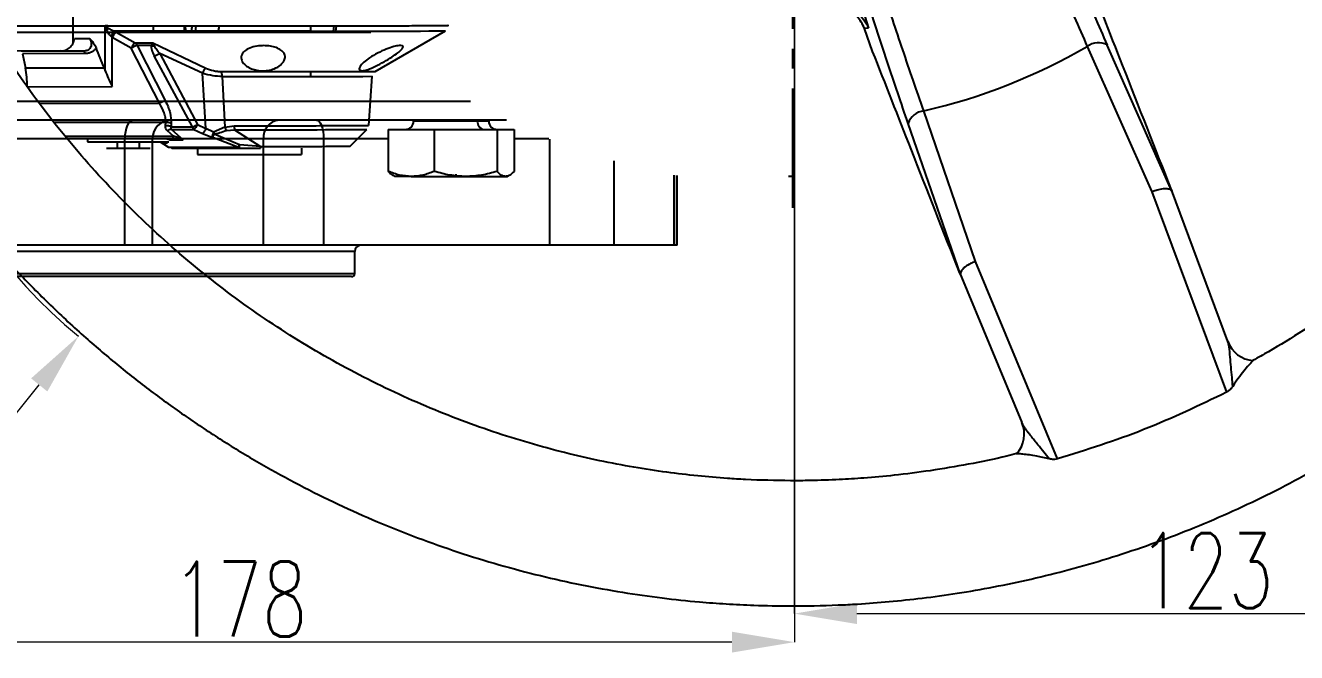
# Model space of a CAD drawing. Header units: millimetres. Extents: x 2160 to 4596, y 811 to 2534.
# Drawn here: x 3197.9 to 3400.9, y 1148.8 to 1249 of the extents above; entities that cross this region are included whole.
import ezdxf

# ---------------------------------------------------------------- set-up
doc = ezdxf.new("R2010")
doc.units = ezdxf.units.MM
doc.linetypes.add('CENTER2', pattern=[28.575, 19.05, -3.175, 3.175, -3.175])
doc.layers.add('2细线层', color=4, linetype='Continuous', lineweight=35)
doc.layers.add('AM_5', color=3, linetype='Continuous', lineweight=25)
doc.styles.add('SLDTEXTSTYLE1', font='txt.shx', dxfattribs={"width": 0.7, "bigfont": 'gbcbig.shx'})
doc.dimstyles.new('SLDDIMSTYLE12$0', dxfattribs={"dimtxt": 12, "dimasz": 10, "dimexe": 0, "dimexo": 0.0625, "dimgap": 0.875, "dimtad": 1, "dimdec": 1, "dimlfac": 1.8, "dimrnd": 1e-09, "dimzin": 12, "dimdsep": 46, "dimtxsty": 'SLDTEXTSTYLE1', "dimcen": 0.09, "dimdle": 8.16, "dimclrd": 3, "dimclre": 3, "dimadec": 0, "dimazin": 3, "dimtfac": 1, "dimtdec": 1, "dimtofl": 0, "dimtmove": 0, "dimatfit": 3, "dimfxl": 0, "dimfrac": 2, "dimtolj": 1, "dimlwd": 5, "dimlwe": 5, "dimarcsym": 0})
doc.dimstyles.new('SLDDIMSTYLE12$3', dxfattribs={"dimtxt": 12, "dimasz": 10, "dimexe": 0, "dimexo": 0.0625, "dimgap": 0.875, "dimtad": 1, "dimdec": 1, "dimlfac": 1.8, "dimrnd": 1e-09, "dimzin": 12, "dimdsep": 46, "dimtxsty": 'SLDTEXTSTYLE1', "dimcen": 0.09, "dimdle": 8.16, "dimclrd": 3, "dimclre": 3, "dimadec": 0, "dimazin": 3, "dimtfac": 1, "dimtdec": 1, "dimtofl": 0, "dimtmove": 0, "dimatfit": 3, "dimfxl": 0, "dimfrac": 2, "dimtolj": 1, "dimlwd": 5, "dimlwe": 5, "dimarcsym": 0})

# ---------------------------------------------------------------- blocks, each defined once
blk = doc.blocks.new('*U49')
at = {"layer": '2细线层', "color": 0, "linetype": 'CENTER2', "lineweight": -3, "transparency": 16777216}
blk.add_line((-108.5, 0), (-21, 0), dxfattribs=at)
blk = doc.blocks.new('*D68')
at = {"layer": 'AM_5', "color": 3, "lineweight": 5, "transparency": 16777216}
blk.add_line((3320.69, 1328.15), (3320.69, 1155.03), dxfattribs=at)
at = {"layer": 'AM_5', "color": 3, "linetype": 'Continuous', "lineweight": 5, "transparency": 16777216}
for p, q in [((3443.47, 1293.68), (3443.47, 1155.03)), ((3330.69, 1155.03), (3433.47, 1155.03))]:
    blk.add_line(p, q, dxfattribs=at)
at = {"layer": 'AM_5', "color": 3, "transparency": 16777216}
for points in [[(3330.69, 1156.69), (3330.69, 1153.36), (3320.69, 1155.03)], [(3433.47, 1156.69), (3433.47, 1153.36), (3443.47, 1155.03)]]:
    blk.add_solid(points, dxfattribs=at)
at = {"layer": 'Defpoints', "color": 0, "transparency": 16777216}
for p in [(3320.69, 1328.21), (3443.47, 1293.74), (3443.47, 1155.03)]:
    blk.add_point(p, dxfattribs=at)
at = {"layer": 'AM_5', "color": 0, "transparency": 16777216, "insert": (3386.42, 1161.9), "char_height": 12, "attachment_point": 5, "rotation": 360, "style": 'SLDTEXTSTYLE1'}
blk.add_mtext('\\A1;123', dxfattribs=at)
blk = doc.blocks.new('*D69')
at = {"layer": 'AM_5', "color": 3, "lineweight": 5, "transparency": 16777216}
blk.add_line((3320.71, 1327.71), (3320.71, 1150.47), dxfattribs=at)
at = {"layer": 'AM_5', "color": 3, "linetype": 'Continuous', "lineweight": 5, "transparency": 16777216}
for p, q in [((3143.47, 1253.91), (3143.47, 1150.47)), ((3310.71, 1150.47), (3153.47, 1150.47))]:
    blk.add_line(p, q, dxfattribs=at)
at = {"layer": 'AM_5', "color": 3, "transparency": 16777216}
for points in [[(3153.47, 1152.14), (3153.47, 1148.8), (3143.47, 1150.47)], [(3310.71, 1152.14), (3310.71, 1148.8), (3320.71, 1150.47)]]:
    blk.add_solid(points, dxfattribs=at)
at = {"layer": 'Defpoints', "color": 0, "transparency": 16777216}
for p in [(3320.71, 1327.77), (3143.47, 1253.97), (3143.47, 1150.47)]:
    blk.add_point(p, dxfattribs=at)
at = {"layer": 'AM_5', "color": 0, "transparency": 16777216, "insert": (3232.09, 1157.35), "char_height": 12, "attachment_point": 5, "rotation": 360, "style": 'SLDTEXTSTYLE1'}
blk.add_mtext('\\A1;178', dxfattribs=at)
blk = doc.blocks.new('*D58')
at = {"layer": 'AM_5', "color": 3, "linetype": 'Continuous', "lineweight": 5, "transparency": 16777216}
for p, q in [((3320.63, 1328.21), (2996.25, 1328.21)), ((2996.25, 1220.76), (2996.25, 1318.21))]:
    blk.add_line(p, q, dxfattribs=at)
at = {"layer": 'AM_5', "color": 3, "lineweight": 5, "transparency": 16777216}
blk.add_line((3027.5, 1210.76), (2996.25, 1210.76), dxfattribs=at)
at = {"layer": 'AM_5', "color": 3, "transparency": 16777216}
for points in [[(2994.58, 1318.21), (2997.91, 1318.21), (2996.25, 1328.21)], [(2994.58, 1220.76), (2997.91, 1220.76), (2996.25, 1210.76)]]:
    blk.add_solid(points, dxfattribs=at)
at = {"layer": 'Defpoints', "color": 0, "transparency": 16777216}
for p in [(2996.25, 1328.21), (3320.69, 1328.21), (3027.56, 1210.76)]:
    blk.add_point(p, dxfattribs=at)
at = {"layer": 'AM_5', "color": 0, "transparency": 16777216, "insert": (2989.37, 1269.49), "char_height": 12, "attachment_point": 5, "rotation": 90, "style": 'SLDTEXTSTYLE1'}
blk.add_mtext('\\A1;115', dxfattribs=at)
blk = doc.blocks.new('*D59')
at = {"layer": 'AM_5', "color": 3, "lineweight": 5, "transparency": 16777216}
for p, q in [((3253.31, 1257.75), (3253.49, 1257.75)), ((3253.4, 1257.66), (3253.4, 1257.84))]:
    blk.add_line(p, q, dxfattribs=at)
at = {"layer": 'AM_5', "color": 3, "linetype": 'Continuous', "lineweight": 5, "transparency": 16777216}
blk.add_line((3174.27, 1159.5), (3200.08, 1191.55), dxfattribs=at)
at = {"layer": 'AM_5', "color": 3, "lineweight": 5, "transparency": 16777216}
blk.add_arc((3253.4, 1257.75), 75, 92.5086, 231.1543, dxfattribs=at)
at = {"layer": 'AM_5', "color": 3, "transparency": 16777216}
blk.add_solid([(3198.79, 1192.6), (3201.38, 1190.51), (3206.36, 1199.34)], dxfattribs=at)
at = {"layer": 'Defpoints', "color": 0, "transparency": 16777216}
for p in [(3300.44, 1316.17), (3206.36, 1199.34)]:
    blk.add_point(p, dxfattribs=at)
at = {"layer": 'AM_5', "color": 0, "transparency": 16777216, "insert": (3178.69, 1175.95), "char_height": 12, "attachment_point": 5, "rotation": 51.1543, "style": 'SLDTEXTSTYLE1'}
blk.add_mtext('\\A1;%%C420', dxfattribs=at)

msp = doc.modelspace()

# ---------------------------------------------------------------- linework, layer by layer
at = {"color": 7, "linetype": 'Continuous', "lineweight": 25}
for p, q in [((3328.229, 1262.194), (3332.564, 1248.54)), ((3205.468, 1250.393), (3205.468, 1246.139)), ((3210.62, 1241.725), (3210.62, 1248.934)), ((3210.902, 1248.182), (3210.62, 1248.934)), ((3210.62, 1248.934), (3211.11, 1248.557)), ((3218.32, 1248.053), (3218.32, 1248.918)), ((3223.243, 1248.912), (3223.243, 1248.047)), ((3243.467, 1248.221), (3243.463, 1248.909)), ((3211.724, 1247.018), (3211.549, 1247.202)), ((3211.724, 1239.19), (3211.724, 1247.018)), ((3214.766, 1245.338), (3211.724, 1247.018)), ((3212.046, 1248.066), (3212.394, 1247.883)), ((3212.394, 1247.883), (3215.423, 1246.202)), ((3243.468, 1248.044), (3243.468, 1248.215)), ((3253.765, 1241.637), (3264.967, 1248.104)), ((3332.564, 1248.54), (3331.897, 1248.505)), ((3333.202, 1244.823), (3331.897, 1248.505)), ((3203.557, 1244.888), (3194.306, 1244.883)), ((3207.14, 1244.862), (3197.191, 1244.855)), ((3207.557, 1244.909), (3207.185, 1244.83)), ((3219.308, 1236.528), (3214.766, 1245.338)), ((3215.601, 1246.016), (3215.423, 1246.202)), ((3215.729, 1245.769), (3215.601, 1246.016)), ((3215.729, 1245.769), (3220.219, 1236.959)), ((3218.131, 1246.062), (3217.968, 1245.764)), ((3218.216, 1246.196), (3218.131, 1246.062)), ((3218.131, 1246.062), (3218.354, 1246.001)), ((3218.216, 1246.196), (3226.687, 1242.153)), ((3218.354, 1246.001), (3218.216, 1246.196)), ((3218.529, 1245.613), (3218.354, 1246.001)), ((3367.474, 1245.616), (3377.797, 1222.376)), ((3380.999, 1222.524), (3370.67, 1245.844)), ((3207.36, 1244.46), (3197.412, 1244.454)), ((3197.412, 1244.454), (3197.88, 1242.184)), ((3224.591, 1232.775), (3218.444, 1244.101)), ((3226.183, 1241.323), (3219.332, 1244.497)), ((3219.332, 1244.497), (3225.365, 1233.172)), ((3197.88, 1242.184), (3210.439, 1242.191)), ((3210.439, 1242.191), (3210.62, 1241.725)), ((3226.701, 1232.507), (3226.183, 1241.323)), ((3229.323, 1240.805), (3229.735, 1232.712)), ((3243.468, 1240.807), (3243.468, 1241.602)), ((3252.719, 1232.989), (3253.268, 1240.841)), ((3198.156, 1239.182), (3211.724, 1239.19)), ((3200.113, 1236.516), (3219.308, 1236.528)), ((3349.651, 1211.286), (3341.363, 1235.328)), ((3202.442, 1233.52), (3220.292, 1233.531)), ((3220.255, 1232.95), (3220.292, 1233.531)), ((3221.16, 1233.363), (3221.134, 1232.781)), ((3221.134, 1232.781), (3224.591, 1232.775)), ((3225.365, 1233.172), (3226.701, 1232.507)), ((3227.94, 1231.898), (3226.701, 1232.507)), ((3229.735, 1232.712), (3227.94, 1231.898)), ((3229.735, 1232.712), (3231.224, 1232.956)), ((3347.212, 1209.212), (3338.874, 1233.317)), ((3204.233, 1231.258), (3221.554, 1231.269)), ((3216.111, 1230.867), (3204.548, 1230.86)), ((3207.82, 1230.862), (3207.82, 1230.38)), ((3212.588, 1229.387), (3212.588, 1230.367)), ((3216.052, 1230.367), (3216.052, 1229.387)), ((3221.333, 1230.87), (3216.111, 1230.867)), ((3219.413, 1230.372), (3220.723, 1229.547)), ((3221.554, 1231.269), (3220.578, 1232.123)), ((3221.193, 1232.368), (3223.083, 1230.716)), ((3222.037, 1230.871), (3221.333, 1230.87)), ((3221.392, 1230.896), (3222.045, 1230.88)), ((3222.056, 1231.137), (3221.554, 1231.269)), ((3221.855, 1230.871), (3222.037, 1230.871)), ((3222.037, 1230.871), (3222.301, 1230.831)), ((3223.083, 1230.716), (3222.056, 1231.137)), ((3222.301, 1230.831), (3223.083, 1230.716)), ((3224.795, 1232.362), (3226.153, 1231.697)), ((3226.153, 1231.697), (3227.664, 1231.104)), ((3231.829, 1229.517), (3227.664, 1231.104)), ((3227.94, 1231.898), (3227.983, 1231.754)), ((3232.056, 1229.895), (3228.023, 1231.614)), ((3229.996, 1232.197), (3231.296, 1232.319)), ((3231.296, 1232.319), (3235.443, 1229.656)), ((3249.76, 1229.686), (3252.429, 1232.354)), ((3210.856, 1229.38), (3212.588, 1229.387)), ((3212.588, 1229.387), (3216.052, 1229.387)), ((3216.052, 1229.387), (3217.784, 1229.38)), ((3225.371, 1229.38), (3225.371, 1228.38)), ((3231.982, 1229.383), (3231.96, 1229.364)), ((3231.96, 1229.364), (3235.443, 1229.364)), ((3232.005, 1229.449), (3231.982, 1229.383)), ((3232.056, 1229.895), (3232.033, 1229.616)), ((3235.443, 1229.656), (3232.056, 1229.895)), ((3235.443, 1229.656), (3239.407, 1229.657)), ((3241.953, 1229.372), (3241.953, 1228.372)), ((3377.797, 1222.376), (3389.735, 1190.375)), ((3389.937, 1198.515), (3380.938, 1222.719)), ((3362.728, 1179.734), (3349.651, 1211.286)), ((3347.124, 1209.396), (3357.038, 1185.553))]:
    msp.add_line(p, q, dxfattribs=at)
at = {"color": 7, "linetype": 'Continuous', "lineweight": -3}
for p, q in [((3251.877, 1248.848), (2935.968, 1248.848)), ((3253.054, 1247.848), (2935.468, 1247.848)), ((2935.468, 1236.848), (3268.963, 1236.848)), ((3274.7, 1233.848), (2938.468, 1233.848)), ((3259.879, 1233.848), (3259.879, 1233.698)), ((3270.122, 1233.698), (3259.879, 1233.698)), ((3270.122, 1233.848), (3270.122, 1233.698)), ((3271.879, 1233.698), (3270.122, 1233.698)), ((3271.879, 1233.698), (3271.879, 1233.848)), ((3213.741, 1230.848), (3190.497, 1230.848)), ((3213.741, 1213.848), (3213.741, 1230.848)), ((3218.163, 1230.848), (3213.741, 1230.848)), ((3218.163, 1213.848), (3218.163, 1230.848)), ((3235.886, 1230.848), (3218.163, 1230.848)), ((3235.886, 1213.848), (3235.886, 1230.848)), ((3245.512, 1230.848), (3235.886, 1230.848)), ((3245.512, 1230.848), (3245.512, 1213.848)), ((3255.841, 1230.848), (3245.512, 1230.848)), ((3255.841, 1232.348), (3255.841, 1225.652)), ((3255.841, 1232.348), (3263.189, 1232.348)), ((3263.189, 1232.348), (3263.189, 1225.652)), ((3263.189, 1232.348), (3273.227, 1232.348)), ((3273.227, 1232.348), (3273.227, 1225.652)), ((3273.227, 1232.348), (3275.917, 1232.348)), ((3275.917, 1232.348), (3275.917, 1225.652)), ((3281.497, 1230.848), (3275.917, 1230.848)), ((3281.629, 1213.848), (3281.629, 1230.795)), ((3291.846, 1227.324), (3291.846, 1213.848)), ((3256.555, 1225.035), (3256.879, 1224.848)), ((3259.515, 1224.848), (3256.879, 1224.848)), ((3259.515, 1224.848), (3268.208, 1224.848)), ((3265.879, 1224.848), (3265.39, 1224.848)), ((3265.879, 1224.848), (3265.879, 1225.193)), ((3266.686, 1224.848), (3266.197, 1224.848)), ((3266.686, 1224.848), (3266.686, 1225.193)), ((3268.208, 1224.848), (3274.572, 1224.848)), ((3274.572, 1224.848), (3274.879, 1224.848)), ((3274.879, 1224.848), (3275.203, 1225.035)), ((3301.492, 1213.848), (3301.492, 1225.077)), ((3301.902, 1213.848), (3301.902, 1225.002)), ((3301.997, 1213.848), (3301.997, 1224.985)), ((3320.467, 1224.848), (3319.777, 1224.848)), ((3320.467, 1224.848), (3320.467, 1225.193)), ((3250.468, 1212.848), (3158.323, 1212.848)), ((3213.741, 1213.848), (3190.497, 1213.848)), ((3218.163, 1213.848), (3213.741, 1213.848)), ((3235.886, 1213.848), (3218.163, 1213.848)), ((3245.512, 1213.848), (3235.886, 1213.848)), ((3281.629, 1213.848), (3245.512, 1213.848)), ((3250.468, 1209.348), (3250.468, 1212.848)), ((3291.846, 1213.848), (3281.629, 1213.848)), ((3301.492, 1213.848), (3291.846, 1213.848)), ((3301.902, 1213.848), (3301.492, 1213.848)), ((3301.997, 1213.848), (3301.902, 1213.848)), ((3020.468, 1209.348), (3250.468, 1209.348)), ((3249.968, 1208.848), (3020.968, 1208.848))]:
    msp.add_line(p, q, dxfattribs=at)
at = {"color": 7, "linetype": 'Continuous', "lineweight": 25, "flags": 128}
for points in [[(3225.089, 1248.9), (3225.05, 1248.425), (3224.991, 1248.019)], [(3247.102, 1248.047), (3247.159, 1248.439), (3247.198, 1248.906)], [(3217.968, 1245.764), (3217.672, 1245.765), (3217.381, 1245.765), (3217.094, 1245.766), (3216.812, 1245.767), (3216.534, 1245.767), (3216.261, 1245.768), (3215.993, 1245.769), (3215.729, 1245.769)], [(3229.151, 1241.601), (3230.525, 1241.6), (3231.93, 1241.599), (3233.357, 1241.598), (3234.798, 1241.598), (3236.242, 1241.598), (3237.682, 1241.598), (3239.108, 1241.599), (3240.511, 1241.6)]]:
    msp.add_lwpolyline(points, dxfattribs=at)
at = {"color": 7, "linetype": 'Continuous', "lineweight": -3, "flags": 128}
for points in [[(3215.083, 1233.848), (3214.821, 1233.79), (3214.57, 1233.62), (3214.338, 1233.342), (3214.134, 1232.969), (3213.967, 1232.515), (3213.843, 1231.996), (3213.767, 1231.433), (3213.741, 1230.848)], [(3244.362, 1233.848), (3244.586, 1233.79), (3244.802, 1233.62), (3245.001, 1233.342), (3245.175, 1232.969), (3245.318, 1232.515), (3245.425, 1231.996), (3245.49, 1231.433), (3245.512, 1230.848)]]:
    msp.add_lwpolyline(points, dxfattribs=at)
at = {"color": 7, "linetype": 'Continuous', "lineweight": 25}
for centre, radius, start, end in [((3248.273, 3374.516), 2126.477, 269.874039, 270.449805), ((3226.015, 5488.577), 4242.388, 269.85695, 269.894675), ((3320.467, 1326.64), 93.672, 282.88972, 300.12054), ((3369.258, 1243.121), 3.068, 62.60529, 125.56074), ((3182.897, 1239.294), 15.259, 359.57667, 10.91491), ((3236.95, 4154.808), 2914.012, 269.850034, 270.320855), ((3243.533, 2517.271), 1275.675, 269.864263, 270.459581), ((3341.757, 1232.296), 3.058, 97.39752, 160.49784), ((3214.412, 2399.015), 1168.654, 269.676774, 270.313028), ((3226.494, 2727.059), 1496.347, 269.785585, 269.869384), ((3230.165, 5129.88), 3897.522, 269.868101, 269.921049), ((3237.822, 3667.146), 2434.835, 269.84643, 270.343727), ((3229.35, 2351.049), 1121.535, 269.559285, 270.126636), ((3235.667, 5535.731), 4307.364, 269.863044, 270.083616), ((3241.966, 2154.516), 924.863, 269.841485, 270.482886), ((3394.33, 1200.092), 4.668, 199.7383, 265.47923), ((3352.749, 1183.708), 4.668, 317.52481, 23.27152)]:
    msp.add_arc(centre, radius, start, end, dxfattribs=at)
at = {"color": 7, "linetype": 'Continuous', "lineweight": -3}
for centre, radius, start, end in [((3221.163, 1230.848), 3, 90, 180), ((3238.646, 1231.094), 2.77, 96.21942, 185.09501), ((3258.529, 1233.698), 1.35, 270, 0), ((3271.315, 1233.529), 1.205, 171.95053, 258.57825), ((3273.229, 1233.698), 1.35, 180, 270), ((3251.468, 1212.848), 1, 90, 180), ((3249.968, 1209.348), 0.5, 270, 0)]:
    msp.add_arc(centre, radius, start, end, dxfattribs=at)
at = {"color": 7, "linetype": 'Continuous', "lineweight": 25}
msp.add_ellipse((3235.468, 1254.227), major_axis=(15.33, -38.74), ratio=0.6656463, start_param=4.677315, end_param=4.7599615, dxfattribs=at)
for points, knots in [([(3320.9, 1496.939), (3318.34, 1496.915), (3314.76, 1496.88), (3309.49, 1496.601), (3305.026, 1496.266), (3299.71, 1495.7), (3294.141, 1494.927), (3288.327, 1493.917), (3282.356, 1492.661), (3276.28, 1491.15), (3270.142, 1489.379), (3263.977, 1487.345), (3257.813, 1485.046), (3251.677, 1482.48), (3245.589, 1479.65), (3239.569, 1476.556), (3233.636, 1473.202), (3227.807, 1469.589), (3222.097, 1465.724), (3216.522, 1461.61), (3211.095, 1457.253), (3205.829, 1452.658), (3200.738, 1447.834), (3195.833, 1442.786), (3191.126, 1437.523), (3186.628, 1432.053), (3182.35, 1426.385), (3178.301, 1420.528), (3174.491, 1414.491), (3170.93, 1408.285), (3167.625, 1401.921), (3164.584, 1395.408), (3161.815, 1388.759), (3159.324, 1381.984), (3157.119, 1375.097), (3155.204, 1368.108), (3153.586, 1361.03), (3152.268, 1353.877), (3151.255, 1346.66), (3150.55, 1339.392), (3150.158, 1332.088), (3150.079, 1324.76), (3150.316, 1317.422), (3150.87, 1310.088), (3151.742, 1302.77), (3152.932, 1295.483), (3154.44, 1288.24), (3156.265, 1281.056), (3158.406, 1273.943), (3160.86, 1266.915), (3163.625, 1259.987), (3166.697, 1253.171), (3170.074, 1246.48), (3173.752, 1239.928), (3177.726, 1233.528), (3181.991, 1227.293), (3186.542, 1221.235), (3191.374, 1215.366), (3196.481, 1209.7), (3201.857, 1204.247), (3207.304, 1199.2), (3212.778, 1194.547), (3218.236, 1190.278), (3223.861, 1186.236), (3229.642, 1182.427), (3235.57, 1178.859), (3241.632, 1175.537), (3247.818, 1172.467), (3254.114, 1169.653), (3260.508, 1167.101), (3266.983, 1164.815), (3273.521, 1162.799), (3280.096, 1161.057), (3286.669, 1159.592), (3293.163, 1158.41), (3299.452, 1157.513), (3304.976, 1156.93), (3309.859, 1156.562), (3314.683, 1156.322), (3320.657, 1156.205), (3326.174, 1156.316), (3331.443, 1156.587), (3335.908, 1156.925), (3341.224, 1157.49), (3346.793, 1158.263), (3352.606, 1159.273), (3358.577, 1160.529), (3364.653, 1162.04), (3370.791, 1163.811), (3376.957, 1165.845), (3383.12, 1168.144), (3389.257, 1170.709), (3395.345, 1173.54), (3401.365, 1176.634), (3407.297, 1179.988), (3413.126, 1183.6), (3418.836, 1187.466), (3424.412, 1191.58), (3429.839, 1195.937), (3435.105, 1200.532), (3440.196, 1205.356), (3445.101, 1210.404), (3449.808, 1215.667), (3454.306, 1221.137), (3458.584, 1226.805), (3462.632, 1232.662), (3466.442, 1238.699), (3470.004, 1244.905), (3473.309, 1251.269), (3476.351, 1257.781), (3479.113, 1264.433), (3481.45, 1270.715), (3482.729, 1274.82), (3483.292, 1276.628)], [0, 0, 0, 0, 0.01020738, 0.01427401, 0.02103699, 0.02805607, 0.03558666, 0.0434511, 0.05157826, 0.05991132, 0.06840986, 0.07704394, 0.08579098, 0.09463359, 0.10355821, 0.11255405, 0.12161242, 0.13072624, 0.1398897, 0.14909794, 0.15834689, 0.16763314, 0.17695375, 0.18630622, 0.19568842, 0.20509849, 0.21453484, 0.22399606, 0.23348097, 0.24298851, 0.25251779, 0.26206801, 0.27163852, 0.28122873, 0.29083816, 0.30046642, 0.31011319, 0.31977821, 0.32946132, 0.33916239, 0.34888138, 0.35861831, 0.36837328, 0.37814642, 0.38793798, 0.39774825, 0.40757761, 0.41742653, 0.42729557, 0.4371854, 0.4470968, 0.45703069, 0.46698816, 0.47697044, 0.48697902, 0.49701559, 0.50708218, 0.51718117, 0.52731537, 0.53748817, 0.54770366, 0.5569145, 0.56612256, 0.57532659, 0.5845258, 0.59371913, 0.60290519, 0.61208206, 0.62124705, 0.63039624, 0.63952364, 0.64861966, 0.65766788, 0.66663751, 0.67546331, 0.68397889, 0.69196332, 0.69760555, 0.70350123, 0.71121989, 0.72142727, 0.72549391, 0.73225688, 0.73927596, 0.74680655, 0.754671, 0.76279816, 0.77113122, 0.77962976, 0.78826384, 0.79701087, 0.80585349, 0.81477811, 0.82377394, 0.83283231, 0.84194614, 0.85110959, 0.86031783, 0.86956679, 0.87885303, 0.88817364, 0.89752611, 0.90690831, 0.91631839, 0.92575473, 0.93521596, 0.94470086, 0.95420841, 0.96373768, 0.97328791, 0.98285841, 0.99244862, 1, 1, 1, 1]), ([(3429.051, 1430.532), (3430.012, 1429.531), (3432.502, 1426.939), (3436.283, 1422.526), (3440.415, 1417.323), (3444.315, 1411.918), (3447.985, 1406.331), (3451.411, 1400.57), (3454.585, 1394.646), (3457.499, 1388.571), (3460.144, 1382.356), (3462.512, 1376.014), (3464.596, 1369.557), (3466.391, 1362.998), (3467.891, 1356.349), (3469.09, 1349.625), (3469.984, 1342.84), (3470.57, 1336.006), (3470.843, 1329.138), (3470.802, 1322.251), (3470.445, 1315.358), (3469.77, 1308.474), (3468.776, 1301.614), (3467.465, 1294.792), (3465.836, 1288.023), (3463.89, 1281.321), (3461.63, 1274.701), (3459.058, 1268.178), (3456.177, 1261.765), (3452.991, 1255.477), (3449.503, 1249.329), (3445.718, 1243.333), (3441.642, 1237.504), (3437.279, 1231.855), (3432.635, 1226.399), (3427.716, 1221.15), (3422.707, 1216.294), (3417.652, 1211.822), (3412.593, 1207.724), (3407.367, 1203.847), (3401.973, 1200.217), (3397.497, 1197.419), (3394.772, 1195.923), (3393.946, 1195.469)], [0, 0, 0, 0, 0.0151775, 0.0393292, 0.0635604, 0.0878663, 0.1122429, 0.1366868, 0.161195, 0.1857649, 0.2103945, 0.2350819, 0.2598255, 0.2846241, 0.3094766, 0.3343824, 0.3593409, 0.3843518, 0.409415, 0.4345306, 0.4596989, 0.4849206, 0.5101965, 0.5355275, 0.5609152, 0.5863611, 0.6118672, 0.6374358, 0.6630699, 0.6887726, 0.714548, 0.7404006, 0.7663359, 0.7923603, 0.8184816, 0.8447092, 0.8710544, 0.8948026, 0.918543, 0.942272, 0.9659875, 0.9896862, 1, 1, 1, 1]), ([(3320.084, 1176.25), (3317.684, 1176.288), (3314.325, 1176.34), (3309.382, 1176.644), (3305.193, 1177.001), (3300.206, 1177.592), (3294.985, 1178.392), (3289.539, 1179.429), (3283.951, 1180.713), (3278.272, 1182.252), (3272.543, 1184.049), (3266.8, 1186.11), (3261.069, 1188.434), (3255.377, 1191.021), (3249.745, 1193.871), (3244.194, 1196.981), (3238.74, 1200.348), (3233.403, 1203.967), (3228.197, 1207.834), (3223.138, 1211.943), (3218.24, 1216.287), (3213.517, 1220.86), (3208.981, 1225.653), (3204.645, 1230.659), (3200.52, 1235.868), (3196.618, 1241.271), (3192.949, 1246.859), (3189.522, 1252.62), (3186.348, 1258.544), (3183.435, 1264.619), (3180.79, 1270.833), (3178.422, 1277.176), (3176.337, 1283.633), (3174.542, 1290.192), (3173.042, 1296.84), (3171.844, 1303.564), (3170.947, 1310.35), (3170.372, 1317.184), (3170.097, 1323.251), (3170.149, 1327.034), (3170.17, 1328.528)], [0, 0, 0, 0, 0.0302952, 0.0423856, 0.0624901, 0.08336, 0.1057536, 0.1291426, 0.1533151, 0.1781023, 0.2033838, 0.2290707, 0.2550958, 0.2814075, 0.3079654, 0.3347376, 0.3616982, 0.3888263, 0.4161047, 0.4435189, 0.4710571, 0.4987089, 0.526466, 0.5543209, 0.5822674, 0.6103001, 0.6384144, 0.6666062, 0.6948723, 0.7232096, 0.7516156, 0.7800883, 0.8086258, 0.8372268, 0.86589, 0.8946146, 0.9234, 0.9522458, 0.9811519, 1, 1, 1, 1]), ([(3361.714, 1265.338), (3362.505, 1263.665), (3364.081, 1260.329), (3366.376, 1255.371), (3368.594, 1250.507), (3369.978, 1247.398), (3370.67, 1245.844)], [0, 0, 0, 0, 0.2514799, 0.5012785, 0.7507527, 1, 1, 1, 1]), ([(3359.107, 1264.095), (3359.798, 1262.609), (3361.209, 1259.577), (3363.313, 1254.97), (3365.437, 1250.252), (3366.786, 1247.181), (3367.474, 1245.616)], [0, 0, 0, 0, 0.2354209, 0.48057, 0.7354347, 1, 1, 1, 1]), ([(3380.938, 1222.719), (3378.337, 1229.338), (3373.692, 1241.158), (3369.019, 1253.05), (3366.962, 1258.282)], [0, 0, 0, 0, 0.5600002, 1, 1, 1, 1]), ([(3338.874, 1233.317), (3338.321, 1234.925), (3337.215, 1238.144), (3335.521, 1243.214), (3333.818, 1248.405), (3332.696, 1251.92), (3332.133, 1253.683)], [0, 0, 0, 0, 0.2492462, 0.4987214, 0.7485201, 1, 1, 1, 1]), ([(3341.363, 1235.328), (3340.8, 1236.942), (3339.694, 1240.109), (3338.03, 1245.008), (3336.427, 1249.813), (3335.391, 1252.993), (3334.883, 1254.55)], [0, 0, 0, 0, 0.2645644, 0.5194287, 0.7645782, 1, 1, 1, 1]), ([(3326.964, 1251.988), (3327.664, 1251.963), (3329.064, 1251.912), (3330.657, 1251.045), (3331.876, 1249.925), (3332.335, 1249.002), (3332.564, 1248.54)], [0, 0, 0, 0, 0.2499493, 0.4997481, 0.749457, 1, 1, 1, 1]), ([(3331.897, 1248.505), (3331.558, 1249.183), (3330.973, 1250.353), (3329.714, 1251.26), (3329.045, 1251.552), (3328.919, 1251.607)], [0, 0, 0, 0, 0.5280154, 0.9113192, 1, 1, 1, 1]), ([(3210.62, 1248.934), (3211.678, 1248.931), (3213.794, 1248.925), (3217.84, 1248.918), (3222.374, 1248.912), (3227.325, 1248.908), (3232.523, 1248.906), (3237.813, 1248.906), (3243.03, 1248.908), (3248.014, 1248.912), (3252.613, 1248.918), (3256.684, 1248.925), (3260.099, 1248.933), (3262.77, 1248.943), (3264.551, 1248.954), (3265.441, 1248.963), (3265.374, 1248.969), (3265.352, 1248.971)], [0, 0, 0, 0, 0.0689655, 0.1379311, 0.2068966, 0.2758622, 0.3448277, 0.4137933, 0.4827588, 0.5517244, 0.6206899, 0.6896555, 0.758621, 0.8275866, 0.8965521, 0.9655176, 1, 1, 1, 1]), ([(3223.389, 1248.912), (3223.394, 1248.783), (3223.404, 1248.546), (3223.446, 1248.259), (3223.482, 1248.111), (3223.497, 1248.047)], [0, 0, 0, 0, 0.4100606, 0.74872632, 1, 1, 1, 1]), ([(3224.459, 1248.911), (3224.455, 1248.822), (3224.447, 1248.597), (3224.401, 1248.304), (3224.358, 1248.124), (3224.34, 1248.046)], [0, 0, 0, 0, 0.273688, 0.687255, 1, 1, 1, 1]), ([(3228.806, 1248.908), (3228.798, 1248.797), (3228.777, 1248.479), (3228.68, 1248.215), (3228.617, 1248.044)], [0, 0, 0, 0, 0.35209391, 1, 1, 1, 1]), ([(3247.44, 1248.047), (3247.459, 1248.142), (3247.508, 1248.379), (3247.547, 1248.678), (3247.554, 1248.88), (3247.555, 1248.912)], [0, 0, 0, 0, 0.3601585, 0.9005151, 1, 1, 1, 1]), ([(3203.557, 1244.888), (3203.675, 1244.895), (3203.907, 1244.907), (3204.27, 1245.011), (3204.614, 1245.178), (3205.069, 1245.511), (3205.534, 1246.105), (3205.659, 1246.605), (3205.729, 1246.885)], [0, 0, 0, 0, 0.0980067, 0.1918298, 0.2920342, 0.399514, 0.6638623, 1, 1, 1, 1]), ([(3208.153, 1246.867), (3208.261, 1246.586), (3208.455, 1246.084), (3208.347, 1245.485), (3208.075, 1245.153), (3207.835, 1244.989), (3207.637, 1244.936), (3207.551, 1244.912)], [0, 0, 0, 0, 0.3799305, 0.6784143, 0.7999061, 0.9131646, 1, 1, 1, 1]), ([(3208.153, 1246.867), (3208.345, 1246.668), (3208.7, 1246.301), (3209.014, 1245.675), (3209.159, 1245.387)], [0, 0, 0, 0, 0.5406043, 1, 1, 1, 1]), ([(3210.902, 1248.182), (3210.948, 1248.248), (3211.041, 1248.38), (3211.087, 1248.498), (3211.11, 1248.557)], [0, 0, 0, 0, 0.4999991, 1, 1, 1, 1]), ([(3211.549, 1247.202), (3211.436, 1247.331), (3211.173, 1247.634), (3211, 1247.983), (3210.902, 1248.182)], [0, 0, 0, 0, 0.4289776, 1, 1, 1, 1]), ([(3211.11, 1248.557), (3211.266, 1248.457), (3211.541, 1248.281), (3211.894, 1248.131), (3212.046, 1248.066)], [0, 0, 0, 0, 0.56842111, 1, 1, 1, 1]), ([(3211.549, 1247.202), (3211.596, 1247.297), (3211.694, 1247.492), (3211.839, 1247.756), (3211.966, 1247.965), (3212.02, 1248.033), (3212.046, 1248.066)], [0, 0, 0, 0, 0.2432277, 0.5000045, 0.7567789, 1, 1, 1, 1]), ([(3211.724, 1247.018), (3211.777, 1247.117), (3211.888, 1247.32), (3212.078, 1247.591), (3212.259, 1247.798), (3212.35, 1247.855), (3212.394, 1247.883)], [0, 0, 0, 0, 0.2423329, 0.4999383, 0.7575772, 1, 1, 1, 1]), ([(3243.599, 1248.044), (3242.167, 1248.043), (3239.305, 1248.042), (3234.877, 1248.041), (3230.475, 1248.042), (3226.181, 1248.045), (3222.094, 1248.048), (3218.314, 1248.053), (3214.88, 1248.059), (3212.991, 1248.064), (3212.046, 1248.066)], [0, 0, 0, 0, 0.1250002, 0.2500004, 0.3750005, 0.5000006, 0.6250005, 0.7500004, 0.8750002, 1, 1, 1, 1]), ([(3207.551, 1244.912), (3207.533, 1244.906), (3207.411, 1244.865), (3207.265, 1244.863), (3207.14, 1244.862)], [0, 0, 0, 0, 0.1469409, 1, 1, 1, 1]), ([(3207.14, 1244.862), (3207.162, 1244.861), (3207.184, 1244.861), (3207.204, 1244.834), (3207.204, 1244.834)], [0, 0, 0, 0, 0.9902361, 1, 1, 1, 1]), ([(3207.204, 1244.834), (3207.224, 1244.811), (3207.265, 1244.765), (3207.319, 1244.636), (3207.346, 1244.519), (3207.36, 1244.46)], [0, 0, 0, 0, 0.331135, 0.6655675, 1, 1, 1, 1]), ([(3209.159, 1245.387), (3209.061, 1245.247), (3208.87, 1244.973), (3208.438, 1244.683), (3207.932, 1244.495), (3207.555, 1244.472), (3207.36, 1244.46)], [0, 0, 0, 0, 0.2643559, 0.5182914, 0.7521507, 1, 1, 1, 1]), ([(3215.423, 1246.202), (3215.379, 1246.173), (3215.288, 1246.113), (3215.111, 1245.906), (3214.926, 1245.637), (3214.818, 1245.435), (3214.766, 1245.338)], [0, 0, 0, 0, 0.2425915, 0.5000001, 0.7574087, 1, 1, 1, 1]), ([(3215.729, 1245.769), (3215.668, 1245.749), (3215.543, 1245.708), (3215.294, 1245.602), (3215.024, 1245.475), (3214.851, 1245.383), (3214.766, 1245.338)], [0, 0, 0, 0, 0.2443748, 0.5000003, 0.7556255, 1, 1, 1, 1]), ([(3217.968, 1245.764), (3217.966, 1245.657), (3217.963, 1245.428), (3218.091, 1244.86), (3218.298, 1244.415), (3218.444, 1244.101)], [0, 0, 0, 0, 0.205768, 0.4381197, 1, 1, 1, 1]), ([(3218.529, 1245.613), (3218.429, 1245.625), (3218.226, 1245.651), (3218.055, 1245.726), (3217.968, 1245.764)], [0, 0, 0, 0, 0.4911669, 1, 1, 1, 1]), ([(3219.332, 1244.497), (3219.166, 1244.684), (3218.92, 1244.96), (3218.65, 1245.338), (3218.568, 1245.524), (3218.529, 1245.613)], [0, 0, 0, 0, 0.5250925, 0.7733354, 1, 1, 1, 1]), ([(3239.216, 1243.362), (3239.052, 1243.116), (3238.724, 1242.624), (3237.755, 1242.063), (3236.652, 1241.75), (3235.59, 1241.683), (3234.589, 1241.828), (3233.709, 1242.142), (3232.961, 1242.622), (3232.432, 1243.257), (3232.3, 1243.878), (3232.484, 1244.479), (3232.965, 1245.014), (3233.899, 1245.474), (3235.057, 1245.723), (3236.218, 1245.763), (3237.274, 1245.632), (3238.182, 1245.352), (3238.896, 1244.925), (3239.332, 1244.355), (3239.393, 1243.806), (3239.258, 1243.467), (3239.216, 1243.362)], [0, 0, 0, 0, 0.0630873, 0.1264409, 0.1716731, 0.2170721, 0.2586063, 0.3010345, 0.3488827, 0.4046229, 0.4677415, 0.5043275, 0.5626365, 0.6211682, 0.6738653, 0.7209892, 0.765716, 0.8111393, 0.8597724, 0.9135175, 0.9733138, 1, 1, 1, 1]), ([(3258.073, 1245.255), (3257.914, 1245.084), (3257.597, 1244.744), (3256.666, 1244.075), (3255.492, 1243.337), (3254.14, 1242.593), (3252.925, 1242.037), (3252.02, 1241.751), (3251.461, 1241.71), (3251.192, 1241.873), (3251.202, 1242.139), (3251.396, 1242.531), (3251.867, 1243.07), (3252.839, 1243.824), (3254.098, 1244.567), (3255.477, 1245.195), (3256.697, 1245.607), (3257.579, 1245.785), (3258.086, 1245.764), (3258.273, 1245.59), (3258.14, 1245.367), (3258.073, 1245.255)], [0, 0, 0, 0, 0.0572959, 0.1144064, 0.1768523, 0.2429092, 0.3066203, 0.3511087, 0.3957411, 0.4371029, 0.4799762, 0.5018932, 0.5637013, 0.6253391, 0.691324, 0.755612, 0.8133895, 0.8639885, 0.9099509, 0.954615, 1, 1, 1, 1]), ([(3347.124, 1209.396), (3344.533, 1215.99), (3339.906, 1227.765), (3335.25, 1239.611), (3333.202, 1244.823)], [0, 0, 0, 0, 0.5600004, 1, 1, 1, 1]), ([(3218.444, 1244.101), (3218.505, 1244.121), (3218.63, 1244.162), (3218.859, 1244.258), (3219.101, 1244.372), (3219.256, 1244.456), (3219.332, 1244.497)], [0, 0, 0, 0, 0.2454955, 0.5000002, 0.7545047, 1, 1, 1, 1]), ([(3210.62, 1241.725), (3210.779, 1241.33), (3211.112, 1240.509), (3211.529, 1239.642), (3211.722, 1239.194), (3211.724, 1239.19)], [0, 0, 0, 0, 0.4777794, 0.9949854, 1, 1, 1, 1]), ([(3226.183, 1241.323), (3226.22, 1241.412), (3226.297, 1241.593), (3226.431, 1241.837), (3226.567, 1242.037), (3226.647, 1242.115), (3226.687, 1242.153)], [0, 0, 0, 0, 0.2469575, 0.5031703, 0.7576949, 1, 1, 1, 1]), ([(3229.323, 1240.805), (3228.824, 1240.827), (3227.767, 1240.872), (3226.731, 1241.167), (3226.183, 1241.323)], [0, 0, 0, 0, 0.47138522, 1, 1, 1, 1]), ([(3226.687, 1242.153), (3227.086, 1242.004), (3227.683, 1241.78), (3228.538, 1241.625), (3228.947, 1241.609), (3229.151, 1241.601)], [0, 0, 0, 0, 0.5029054, 0.7521632, 1, 1, 1, 1]), ([(3220.219, 1236.959), (3220.158, 1236.937), (3220.034, 1236.892), (3219.798, 1236.786), (3219.547, 1236.661), (3219.387, 1236.572), (3219.308, 1236.528)], [0, 0, 0, 0, 0.2450752, 0.4999959, 0.754919, 1, 1, 1, 1]), ([(3220.292, 1233.531), (3220.287, 1233.763), (3220.276, 1234.236), (3220.014, 1235.267), (3219.59, 1236.023), (3219.308, 1236.528)], [0, 0, 0, 0, 0.2446516, 0.496463, 1, 1, 1, 1]), ([(3220.219, 1236.959), (3220.525, 1236.293), (3221.094, 1235.059), (3221.139, 1233.897), (3221.16, 1233.363)], [0, 0, 0, 0, 0.5395057, 1, 1, 1, 1]), ([(3221.134, 1232.781), (3221.072, 1232.812), (3220.947, 1232.875), (3220.723, 1232.934), (3220.487, 1232.963), (3220.331, 1232.954), (3220.255, 1232.95)], [0, 0, 0, 0, 0.2465016, 0.5000043, 0.7535047, 1, 1, 1, 1]), ([(3220.578, 1232.123), (3220.48, 1232.234), (3220.272, 1232.471), (3220.261, 1232.784), (3220.255, 1232.95)], [0, 0, 0, 0, 0.4714528, 1, 1, 1, 1]), ([(3220.292, 1233.531), (3220.366, 1233.535), (3220.518, 1233.543), (3220.749, 1233.513), (3220.972, 1233.456), (3221.098, 1233.394), (3221.16, 1233.363)], [0, 0, 0, 0, 0.2424887, 0.4944093, 0.7492399, 1, 1, 1, 1]), ([(3221.134, 1232.781), (3221.109, 1232.702), (3221.075, 1232.591), (3221.119, 1232.449), (3221.169, 1232.394), (3221.193, 1232.368)], [0, 0, 0, 0, 0.5577985, 0.7889165, 1, 1, 1, 1]), ([(3224.591, 1232.775), (3224.649, 1232.799), (3224.765, 1232.846), (3224.897, 1232.912), (3224.964, 1232.945)], [0, 0, 0, 0, 0.5000001, 1, 1, 1, 1]), ([(3224.795, 1232.362), (3224.753, 1232.417), (3224.669, 1232.529), (3224.617, 1232.693), (3224.591, 1232.775)], [0, 0, 0, 0, 0.49999998, 1, 1, 1, 1]), ([(3225.365, 1233.172), (3225.321, 1233.085), (3225.231, 1232.908), (3225.077, 1232.668), (3224.924, 1232.472), (3224.837, 1232.398), (3224.795, 1232.362)], [0, 0, 0, 0, 0.2444002, 0.4999702, 0.7555548, 1, 1, 1, 1]), ([(3224.964, 1232.945), (3224.964, 1232.946), (3224.964, 1232.946), (3224.965, 1232.946), (3224.968, 1232.947), (3224.971, 1232.949), (3224.979, 1232.953), (3224.994, 1232.961), (3225.023, 1232.976), (3225.082, 1233.008), (3225.201, 1233.073), (3225.299, 1233.132), (3225.365, 1233.172)], [0, 0, 0, 0, 0.001045, 0.0030652, 0.0082812, 0.0169208, 0.0325456, 0.063795, 0.126292, 0.2512729, 0.5011292, 1, 1, 1, 1]), ([(3226.701, 1232.507), (3226.659, 1232.421), (3226.574, 1232.246), (3226.427, 1232.008), (3226.28, 1231.811), (3226.194, 1231.734), (3226.153, 1231.697)], [0, 0, 0, 0, 0.2446192, 0.500002, 0.7553836, 1, 1, 1, 1]), ([(3229.735, 1232.712), (3229.774, 1232.618), (3229.852, 1232.431), (3229.948, 1232.275), (3229.996, 1232.197)], [0, 0, 0, 0, 0.5021578, 1, 1, 1, 1]), ([(3231.224, 1232.956), (3232.715, 1232.956), (3235.695, 1232.955), (3240.229, 1232.956), (3244.414, 1232.96), (3248, 1232.966), (3250.7, 1232.974), (3252.42, 1232.983), (3252.597, 1232.989), (3252.683, 1232.992)], [0, 0, 0, 0, 0.1441916, 0.2883832, 0.4325748, 0.5767663, 0.7209579, 0.8651495, 1, 1, 1, 1]), ([(3219.651, 1230.373), (3219.657, 1230.37), (3219.98, 1230.203), (3220.147, 1230.192), (3220.312, 1230.181)], [0, 0, 0, 0, 0.01826751, 1, 1, 1, 1]), ([(3220.312, 1230.181), (3220.461, 1230.191), (3220.615, 1230.201), (3220.565, 1230.371), (3220.564, 1230.377)], [0, 0, 0, 0, 0.9654312, 1, 1, 1, 1]), ([(3220.465, 1230.87), (3220.534, 1230.864), (3220.687, 1230.851), (3220.821, 1230.768), (3220.895, 1230.722)], [0, 0, 0, 0, 0.4538423, 1, 1, 1, 1]), ([(3221.193, 1232.368), (3221.146, 1232.366), (3221.051, 1232.362), (3220.893, 1232.312), (3220.733, 1232.235), (3220.629, 1232.16), (3220.578, 1232.123)], [0, 0, 0, 0, 0.24745294, 0.49996774, 0.75249916, 1, 1, 1, 1]), ([(3220.895, 1230.722), (3220.837, 1230.725), (3220.759, 1230.729), (3220.645, 1230.766), (3220.615, 1230.776)], [0, 0, 0, 0, 0.73900763, 1, 1, 1, 1]), ([(3222.037, 1230.87), (3222.038, 1230.874), (3222.042, 1230.88), (3222.047, 1230.935), (3222.052, 1231.018), (3222.055, 1231.098), (3222.056, 1231.137)], [0, 0, 0, 0, 0.2509657, 0.5042502, 0.7553533, 1, 1, 1, 1]), ([(3227.664, 1231.104), (3227.685, 1231.158), (3227.72, 1231.248), (3227.792, 1231.447), (3227.863, 1231.656), (3227.915, 1231.819), (3227.94, 1231.898)], [0, 0, 0, 0, 0.3020871, 0.5042566, 0.7573872, 1, 1, 1, 1]), ([(3227.664, 1231.104), (3227.721, 1231.164), (3227.836, 1231.284), (3227.961, 1231.504), (3228.023, 1231.614)], [0, 0, 0, 0, 0.49999976, 1, 1, 1, 1]), ([(3227.983, 1231.754), (3227.983, 1231.754), (3227.983, 1231.754), (3227.983, 1231.753), (3227.983, 1231.752), (3227.984, 1231.749), (3227.986, 1231.744), (3227.989, 1231.733), (3227.995, 1231.713), (3228.007, 1231.672), (3228.017, 1231.637), (3228.023, 1231.614)], [0, 0, 0, 0, 0.0018062, 0.0050143, 0.0156365, 0.0312939, 0.0626084, 0.1252346, 0.2504656, 0.5007583, 1, 1, 1, 1]), ([(3228.023, 1231.614), (3228.137, 1231.64), (3228.452, 1231.71), (3229.119, 1231.91), (3229.652, 1232.085), (3229.996, 1232.197)], [0, 0, 0, 0, 0.1685849, 0.4640042, 1, 1, 1, 1]), ([(3225.196, 1229.414), (3224.423, 1229.412), (3222.85, 1229.408), (3221.516, 1229.401), (3221.095, 1229.393), (3221.657, 1229.385), (3223.126, 1229.378), (3225.456, 1229.371), (3228.461, 1229.366), (3230.807, 1229.365), (3231.96, 1229.364)], [0, 0, 0, 0, 0.12285433, 0.25, 0.37714567, 0.5, 0.62285433, 0.75, 0.87714567, 1, 1, 1, 1]), ([(3231.829, 1229.517), (3231.866, 1229.565), (3231.942, 1229.663), (3232.018, 1229.818), (3232.056, 1229.895)], [0, 0, 0, 0, 0.4999999, 1, 1, 1, 1]), ([(3232.033, 1229.616), (3232.029, 1229.6), (3232.02, 1229.566), (3232.014, 1229.534), (3232.012, 1229.493), (3232.006, 1229.469), (3232.005, 1229.45), (3232.005, 1229.449), (3232.005, 1229.449), (3232.005, 1229.449), (3232.005, 1229.449), (3232.005, 1229.449)], [0, 0, 0, 0, 0.2389858, 0.5080398, 0.541991, 0.9779056, 0.9941787, 0.998396, 0.9995247, 0.9999424, 1, 1, 1, 1]), ([(3380.999, 1222.524), (3380.885, 1222.631), (3380.711, 1222.794), (3380.246, 1222.881), (3379.688, 1222.895), (3378.946, 1222.779), (3378.28, 1222.57), (3377.935, 1222.435), (3377.832, 1222.391), (3377.797, 1222.376)], [0, 0, 0, 0, 0.2389954, 0.3678324, 0.4996781, 0.7489725, 0.9246805, 0.9739408, 1, 1, 1, 1]), ([(3380.938, 1222.719), (3380.952, 1222.683), (3380.981, 1222.61), (3381.006, 1222.537), (3381.011, 1222.511), (3381.007, 1222.512), (3381.001, 1222.521), (3380.999, 1222.524)], [0, 0, 0, 0, 0.3325712, 0.6879646, 0.8313814, 0.949784, 1, 1, 1, 1]), ([(3349.651, 1211.286), (3349.615, 1211.273), (3349.51, 1211.235), (3349.165, 1211.098), (3348.536, 1210.797), (3347.915, 1210.377), (3347.517, 1209.985), (3347.237, 1209.605), (3347.222, 1209.367), (3347.212, 1209.212)], [0, 0, 0, 0, 0.0260711, 0.0753359, 0.2510277, 0.500322, 0.632163, 0.7609985, 1, 1, 1, 1]), ([(3347.212, 1209.212), (3347.213, 1209.205), (3347.214, 1209.191), (3347.204, 1209.205), (3347.175, 1209.269), (3347.144, 1209.347), (3347.124, 1209.396)], [0, 0, 0, 0, 0.1147934, 0.2642503, 0.5426543, 1, 1, 1, 1]), ([(3390.716, 1191.325), (3390.682, 1191.804), (3390.609, 1192.853), (3390.441, 1194.426), (3390.303, 1196.089), (3390.185, 1197.578), (3390.009, 1198.241), (3389.937, 1198.515)], [0, 0, 0, 0, 0.1729775, 0.3788008, 0.583252, 0.8278203, 1, 1, 1, 1]), ([(3393.962, 1195.438), (3393.963, 1195.439), (3393.971, 1195.443), (3393.815, 1195.299), (3393.266, 1194.715), (3392.477, 1193.768), (3391.607, 1192.624), (3391.013, 1191.758), (3390.716, 1191.325)], [0, 0, 0, 0, 0.0052395, 0.1256641, 0.3267214, 0.5479449, 0.7742384, 1, 1, 1, 1]), ([(3389.735, 1190.375), (3385.36, 1188.28), (3376.612, 1184.09), (3367.356, 1181.186), (3362.728, 1179.734)], [0, 0, 0, 0, 0.5000005, 1, 1, 1, 1]), ([(3390.716, 1191.325), (3390.601, 1191.164), (3390.396, 1190.876), (3390.04, 1190.547), (3389.809, 1190.417), (3389.735, 1190.375)], [0, 0, 0, 0, 0.4617935, 0.8273361, 1, 1, 1, 1]), ([(3361.392, 1179.753), (3361.11, 1180.103), (3360.496, 1180.863), (3359.509, 1182.1), (3358.674, 1183.14), (3358.073, 1183.926), (3357.736, 1184.385), (3357.436, 1184.822), (3357.182, 1185.225), (3357.082, 1185.453), (3357.038, 1185.553)], [0, 0, 0, 0, 0.1610867, 0.3498451, 0.5866141, 0.6799431, 0.7629076, 0.8357476, 0.9281628, 1, 1, 1, 1]), ([(3356.184, 1180.58), (3355.669, 1180.446), (3353.121, 1179.784), (3348.524, 1178.861), (3342.519, 1177.833), (3336.952, 1177.125), (3332.106, 1176.679), (3327.637, 1176.402), (3323.732, 1176.264), (3321.132, 1176.254), (3320.084, 1176.25)], [0, 0, 0, 0, 0.0437848, 0.2166657, 0.3856416, 0.5451731, 0.6784691, 0.7860719, 0.9137261, 1, 1, 1, 1]), ([(3361.392, 1179.753), (3360.72, 1179.901), (3359.194, 1180.237), (3357.495, 1180.474), (3356.497, 1180.549), (3356.215, 1180.554), (3356.189, 1180.555), (3356.192, 1180.556), (3356.192, 1180.556)], [0, 0, 0, 0, 0.2966806, 0.6733316, 0.8397548, 0.9603625, 0.9947799, 1, 1, 1, 1]), ([(3362.728, 1179.734), (3362.567, 1179.701), (3362.174, 1179.623), (3361.726, 1179.681), (3361.461, 1179.738), (3361.392, 1179.753)], [0, 0, 0, 0, 0.341269, 0.8293072, 1, 1, 1, 1])]:
    msp.add_open_spline(points, degree=3, knots=knots, dxfattribs=at)
for points in [[(3205.729, 1246.885), (3205.977, 1246.882), (3206.474, 1246.876), (3207.593, 1246.87), (3208.153, 1246.867)], [(3207.14, 1244.862), (3206.222, 1244.866), (3204.386, 1244.874), (3203.833, 1244.884), (3203.557, 1244.888)], [(3229.323, 1240.805), (3229.319, 1240.886), (3229.311, 1241.048), (3229.273, 1241.27), (3229.221, 1241.464), (3229.174, 1241.555), (3229.151, 1241.601)], [(3231.224, 1232.956), (3231.229, 1232.837), (3231.239, 1232.598), (3231.277, 1232.412), (3231.296, 1232.319)], [(3221.333, 1230.87), (3221.355, 1230.875), (3221.397, 1230.885), (3221.458, 1230.968), (3221.512, 1231.093), (3221.54, 1231.21), (3221.554, 1231.269)], [(3224.81, 1229.569), (3224.871, 1229.524), (3224.991, 1229.435), (3225.127, 1229.421), (3225.196, 1229.414)], [(3231.96, 1229.364), (3231.937, 1229.371), (3231.891, 1229.384), (3231.85, 1229.472), (3231.829, 1229.517)], [(3235.443, 1229.656), (3235.443, 1229.612), (3235.443, 1229.525), (3235.443, 1229.434), (3235.443, 1229.375), (3235.443, 1229.368), (3235.443, 1229.364)]]:
    msp.add_open_spline(points, degree=3, dxfattribs=at)
at = {"color": 7, "linetype": 'Continuous', "lineweight": -3}
for points, knots in [([(3259.515, 1224.848), (3258.89, 1224.89), (3257.645, 1224.973), (3256.441, 1225.426), (3255.841, 1225.652)], [0, 0, 0, 0, 0.501969, 1, 1, 1, 1]), ([(3255.841, 1225.652), (3256.06, 1225.399), (3256.298, 1225.125), (3256.543, 1225.052), (3256.561, 1225.047)], [0, 0, 0, 0, 0.9252611, 1, 1, 1, 1]), ([(3263.189, 1225.652), (3262.585, 1225.424), (3261.38, 1224.972), (3260.135, 1224.889), (3259.515, 1224.848)], [0, 0, 0, 0, 0.5016781, 1, 1, 1, 1]), ([(3268.208, 1224.848), (3267.358, 1224.889), (3265.657, 1224.972), (3264.012, 1225.425), (3263.189, 1225.652)], [0, 0, 0, 0, 0.5002515, 1, 1, 1, 1]), ([(3273.227, 1225.652), (3272.404, 1225.425), (3270.759, 1224.972), (3269.058, 1224.889), (3268.208, 1224.848)], [0, 0, 0, 0, 0.5003833, 1, 1, 1, 1]), ([(3274.572, 1224.848), (3274.344, 1224.889), (3273.889, 1224.972), (3273.448, 1225.425), (3273.227, 1225.652)], [0, 0, 0, 0, 0.5002515, 1, 1, 1, 1]), ([(3275.917, 1225.652), (3275.697, 1225.425), (3275.256, 1224.972), (3274.8, 1224.889), (3274.572, 1224.848)], [0, 0, 0, 0, 0.5003833, 1, 1, 1, 1])]:
    msp.add_open_spline(points, degree=3, knots=knots, dxfattribs=at)
for p in [(3265.879, 1224.848), (3266.686, 1224.848), (3320.467, 1224.848)]:
    msp.add_point(p, dxfattribs=at)

# ---------------------------------------------------------------- block references
at = {"layer": '2细线层', "color": 1, "linetype": 'CENTER2', "lineweight": -3, "rotation": 90.00000000000001}
msp.add_blockref('*U49', (3320.468, 1328.348), dxfattribs=at)

# ---------------------------------------------------------------- dimensions: what is measured, and where the dimension line sits
at = {"layer": 'AM_5'}
dim = msp.add_diameter_dim_2p(p1=(3300.441, 1316.167), p2=(3206.357, 1199.341), text='%%C420', dimstyle='SLDDIMSTYLE12$3', override={"dimlfac": 1, "dimpost": ''}, dxfattribs=at)
dim.commit()
dim.dimension.update_dxf_attribs({"geometry": '*D59', "text_midpoint": (3178.689, 1175.946)})
dim = msp.add_linear_dim(base=(2996.248, 1328.208), p1=(3027.559, 1210.764), p2=(3320.693, 1328.208), angle=270, text='115', dimstyle='SLDDIMSTYLE12$0', override={"dimlfac": 1, "dimpost": ''}, dxfattribs=at)
dim.commit()
dim.dimension.update_dxf_attribs({"geometry": '*D58', "text_midpoint": (2989.373, 1269.486)})
for base, p1, p2, text, picture, middle in [((3443.468, 1155.028), (3320.693, 1328.208), (3443.468, 1293.742), '123', '*D68', (3386.422, 1155.028)), ((3143.468, 1150.472), (3320.708, 1327.768), (3143.468, 1253.974), '178', '*D69', (3232.088, 1150.472))]:
    dim = msp.add_linear_dim(base=base, p1=p1, p2=p2, angle=180, text=text, dimstyle='SLDDIMSTYLE12$0', override={"dimlfac": 1}, dxfattribs=at)
    dim.commit()
    dim.dimension.update_dxf_attribs({"geometry": picture, "text_midpoint": middle, "dimtype": 160})

doc.saveas('drawing.dxf')
